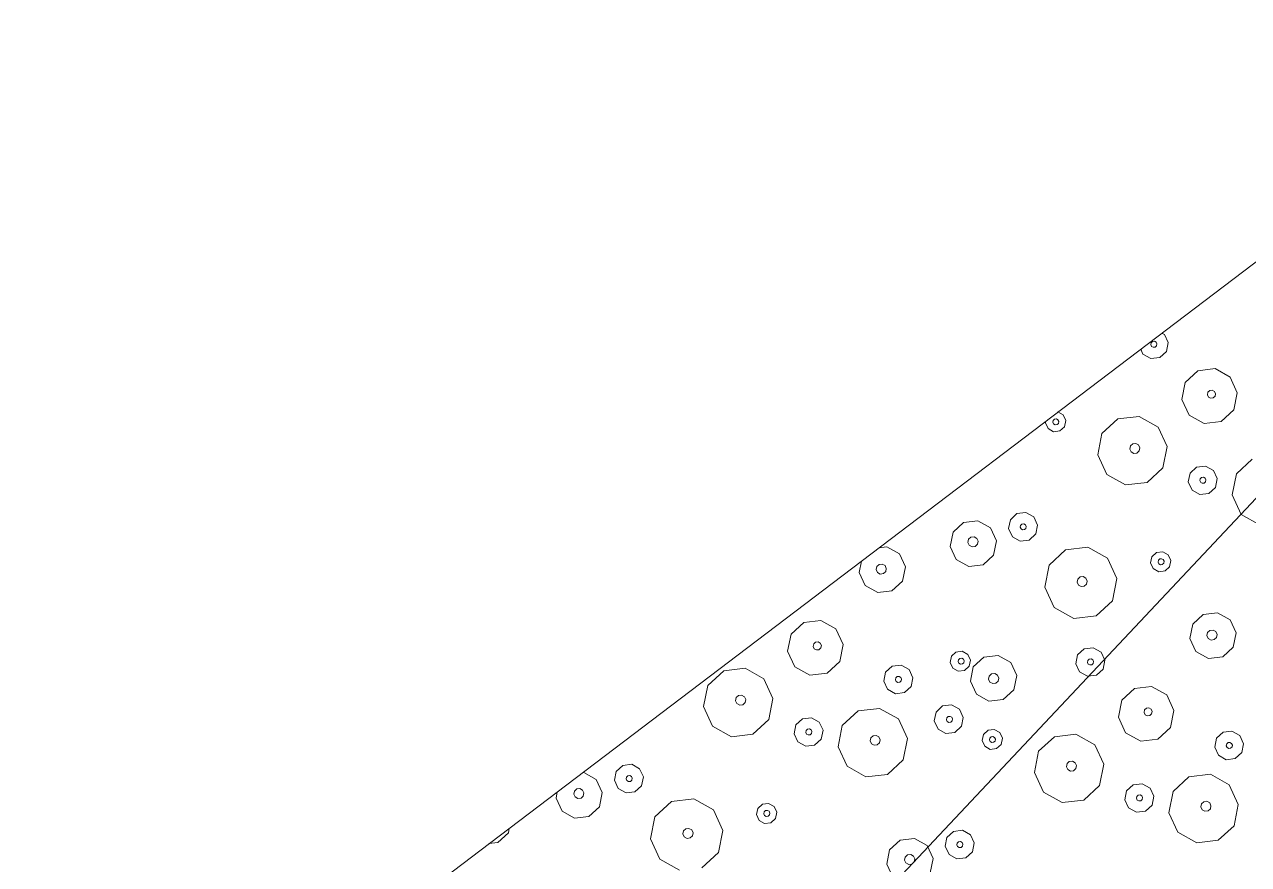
# Model space of a CAD drawing. Header units: metres. Extents: x -2858 to 512, y -1995 to 1252.
# Drawn here: x -460.38 to -453.65, y -177.7 to -173.08 of the extents above; entities that cross this region are included whole.
import ezdxf

# ---------------------------------------------------------------- set-up
doc = ezdxf.new("R2010")
doc.units = ezdxf.units.M
doc.layers.add('Calque commun', color=7, linetype='Continuous')

# ---------------------------------------------------------------- blocks, each defined once
blk = doc.blocks.new('pattern')
at = {"layer": 'Calque commun', "color": 54, "linetype": 'Continuous', "lineweight": 9}
for p, q in [((82.3195, 107.0739), (82.4217, 107.1342)), ((82.4217, 107.1342), (82.5398, 107.123)), ((82.5398, 107.123), (82.6288, 107.0444)), ((82.2723, 106.965), (82.3195, 107.0739)), ((82.6288, 107.0444), (82.6546, 106.9286)), ((82.2981, 106.8492), (82.2723, 106.965)), ((82.4176, 106.9508), (82.4245, 106.9667)), ((82.4245, 106.9667), (82.4394, 106.9755)), ((82.4394, 106.9755), (82.4566, 106.9738)), ((82.4566, 106.9738), (82.4696, 106.9624)), ((82.051, 106.8728), (82.0936, 106.898)), ((82.0936, 106.898), (82.1428, 106.8933)), ((82.4213, 106.9339), (82.4176, 106.9508)), ((82.4343, 106.9225), (82.4213, 106.9339)), ((82.4515, 106.9208), (82.4343, 106.9225)), ((82.4665, 106.9296), (82.4515, 106.9208)), ((82.4733, 106.9455), (82.4665, 106.9296)), ((82.4696, 106.9624), (82.4733, 106.9455)), ((82.6546, 106.9286), (82.6074, 106.8197)), ((82.0314, 106.8275), (82.051, 106.8728)), ((82.0936, 106.8223), (82.0977, 106.8319)), ((82.0977, 106.8319), (82.1067, 106.8372)), ((82.1067, 106.8372), (82.117, 106.8362)), ((82.117, 106.8362), (82.1248, 106.8293)), ((82.1428, 106.8933), (82.1799, 106.8606)), ((82.1799, 106.8606), (82.1907, 106.8123)), ((82.3871, 106.7707), (82.2981, 106.8492)), ((82.0421, 106.7792), (82.0314, 106.8275)), ((82.0792, 106.7465), (82.0421, 106.7792)), ((82.0958, 106.8122), (82.0936, 106.8223)), ((82.1036, 106.8053), (82.0958, 106.8122)), ((82.114, 106.8044), (82.1036, 106.8053)), ((82.1229, 106.8096), (82.114, 106.8044)), ((82.127, 106.8192), (82.1229, 106.8096)), ((82.1248, 106.8293), (82.127, 106.8192)), ((82.171, 106.7669), (82.1284, 106.7418)), ((82.1907, 106.8123), (82.171, 106.7669)), ((82.5052, 106.7594), (82.3871, 106.7707)), ((82.6074, 106.8197), (82.5052, 106.7594)), ((82.1284, 106.7418), (82.0792, 106.7465)), ((82.5757, 106.6525), (82.5954, 106.6979)), ((82.5954, 106.6979), (82.6379, 106.723)), ((82.6379, 106.723), (82.6872, 106.7183)), ((82.6872, 106.7183), (82.7242, 106.6856)), ((82.5864, 106.6042), (82.5757, 106.6525)), ((82.6379, 106.6474), (82.642, 106.6569)), ((82.6402, 106.6372), (82.6379, 106.6474)), ((82.6479, 106.6304), (82.6402, 106.6372)), ((82.642, 106.6569), (82.651, 106.6622)), ((82.6583, 106.6294), (82.6479, 106.6304)), ((82.651, 106.6622), (82.6613, 106.6612)), ((82.6672, 106.6347), (82.6583, 106.6294)), ((82.6613, 106.6612), (82.6691, 106.6543)), ((82.6713, 106.6442), (82.6672, 106.6347)), ((82.6691, 106.6543), (82.6713, 106.6442)), ((82.735, 106.6373), (82.7153, 106.592)), ((82.7242, 106.6856), (82.735, 106.6373)), ((82.6235, 106.5715), (82.5864, 106.6042)), ((82.6727, 106.5668), (82.6235, 106.5715)), ((82.7153, 106.592), (82.6727, 106.5668)), ((82.1704, 106.4659), (82.2522, 106.5141)), ((82.2522, 106.5141), (82.3467, 106.5051)), ((82.3467, 106.5051), (82.4178, 106.4423)), ((81.5933, 106.3637), (81.6248, 106.4363)), ((81.6248, 106.4363), (81.6929, 106.4765)), ((81.6929, 106.4765), (81.7717, 106.469)), ((81.7717, 106.469), (81.831, 106.4166)), ((82.1327, 106.3788), (82.1704, 106.4659)), ((82.4178, 106.4423), (82.4385, 106.3497)), ((82.648, 106.3759), (82.7501, 106.4363)), ((82.7501, 106.4363), (82.8683, 106.425)), ((81.6105, 106.2865), (81.5933, 106.3637)), ((81.6937, 106.3478), (81.7006, 106.3637)), ((81.7006, 106.3637), (81.7155, 106.3725)), ((81.7155, 106.3725), (81.7328, 106.3709)), ((81.7328, 106.3709), (81.7457, 106.3594)), ((81.7457, 106.3594), (81.7495, 106.3425)), ((81.831, 106.4166), (81.8482, 106.3394)), ((82.1533, 106.2861), (82.1327, 106.3788)), ((82.2489, 106.3674), (82.2544, 106.3801)), ((82.2519, 106.3539), (82.2489, 106.3674)), ((82.2544, 106.3801), (82.2663, 106.3872)), ((82.2663, 106.3872), (82.2801, 106.3858)), ((82.2801, 106.3858), (82.2905, 106.3767)), ((82.2935, 106.3632), (82.288, 106.3505)), ((82.2905, 106.3767), (82.2935, 106.3632)), ((82.6008, 106.2671), (82.648, 106.3759)), ((82.8683, 106.425), (82.9572, 106.3465)), ((81.6975, 106.3309), (81.6937, 106.3478)), ((81.7105, 106.3195), (81.6975, 106.3309)), ((81.7277, 106.3178), (81.7105, 106.3195)), ((81.7426, 106.3266), (81.7277, 106.3178)), ((81.7495, 106.3425), (81.7426, 106.3266)), ((81.8482, 106.3394), (81.8167, 106.2668)), ((82.2623, 106.3447), (82.2519, 106.3539)), ((82.2761, 106.3434), (82.2623, 106.3447)), ((82.288, 106.3505), (82.2761, 106.3434)), ((82.4385, 106.3497), (82.4007, 106.2626)), ((82.9572, 106.3465), (82.983, 106.2307)), ((81.6698, 106.2341), (81.6105, 106.2865)), ((81.7486, 106.2266), (81.6698, 106.2341)), ((81.8167, 106.2668), (81.7486, 106.2266)), ((82.2245, 106.2233), (82.1533, 106.2861)), ((82.4007, 106.2626), (82.319, 106.2143)), ((82.6266, 106.1513), (82.6008, 106.2671)), ((82.746, 106.2529), (82.7529, 106.2687)), ((82.7498, 106.236), (82.746, 106.2529)), ((82.7628, 106.2245), (82.7498, 106.236)), ((82.7529, 106.2687), (82.7678, 106.2775)), ((82.78, 106.2229), (82.7628, 106.2245)), ((82.7678, 106.2775), (82.7851, 106.2759)), ((82.7949, 106.2317), (82.78, 106.2229)), ((82.7851, 106.2759), (82.798, 106.2644)), ((82.8018, 106.2476), (82.7949, 106.2317)), ((82.798, 106.2644), (82.8018, 106.2476)), ((82.983, 106.2307), (82.9358, 106.1218)), ((82.319, 106.2143), (82.2245, 106.2233)), ((83.4448, 106.133), (83.4874, 106.1582)), ((83.4874, 106.1582), (83.5366, 106.1535)), ((81.0956, 106.1392), (81.1214, 106.0234)), ((82.7155, 106.0727), (82.6266, 106.1513)), ((82.9358, 106.1218), (82.8336, 106.0615)), ((83.4252, 106.0877), (83.4448, 106.133)), ((83.4874, 106.0825), (83.4915, 106.0921)), ((83.4915, 106.0921), (83.5004, 106.0973)), ((83.5004, 106.0973), (83.5108, 106.0964)), ((83.5108, 106.0964), (83.5186, 106.0895)), ((83.5366, 106.1535), (83.5737, 106.1208)), ((83.5737, 106.1208), (83.5844, 106.0725)), ((81.1214, 106.0234), (81.0742, 105.9145)), ((82.2183, 105.9986), (82.2609, 106.0237)), ((82.2609, 106.0237), (82.3101, 106.019)), ((82.8336, 106.0615), (82.7155, 106.0727)), ((83.4359, 106.0394), (83.4252, 106.0877)), ((83.473, 106.0067), (83.4359, 106.0394)), ((83.4896, 106.0724), (83.4874, 106.0825)), ((83.4974, 106.0655), (83.4896, 106.0724)), ((83.5077, 106.0646), (83.4974, 106.0655)), ((83.5167, 106.0698), (83.5077, 106.0646)), ((83.5208, 106.0794), (83.5167, 106.0698)), ((83.5186, 106.0895), (83.5208, 106.0794)), ((83.5648, 106.0271), (83.5222, 106.002)), ((83.5844, 106.0725), (83.5648, 106.0271)), ((83.6284, 105.9501), (83.6599, 106.0227)), ((83.6599, 106.0227), (83.728, 106.0629)), ((82.1986, 105.9532), (82.2183, 105.9986)), ((82.2608, 105.9481), (82.265, 105.9576)), ((82.265, 105.9576), (82.2739, 105.9629)), ((82.2739, 105.9629), (82.2842, 105.9619)), ((82.2842, 105.9619), (82.292, 105.955)), ((82.3101, 106.019), (82.3472, 105.9863)), ((82.3472, 105.9863), (82.3579, 105.938)), ((83.5222, 106.002), (83.473, 106.0067)), ((83.7283, 105.9486), (83.7432, 105.9574)), ((83.7432, 105.9574), (83.7604, 105.9557)), ((83.7604, 105.9557), (83.7734, 105.9443)), ((81.0742, 105.9145), (80.972, 105.8542)), ((81.5538, 105.872), (81.5676, 105.9037)), ((81.5676, 105.9037), (81.5974, 105.9213)), ((81.5974, 105.9213), (81.6318, 105.918)), ((81.6318, 105.918), (81.6578, 105.8951)), ((81.6578, 105.8951), (81.6653, 105.8614)), ((82.2094, 105.905), (82.1986, 105.9532)), ((82.2465, 105.8722), (82.2094, 105.905)), ((82.2631, 105.938), (82.2608, 105.9481)), ((82.2709, 105.9311), (82.2631, 105.938)), ((82.2812, 105.9301), (82.2709, 105.9311)), ((82.2902, 105.9354), (82.2812, 105.9301)), ((82.2943, 105.9449), (82.2902, 105.9354)), ((82.292, 105.955), (82.2943, 105.9449)), ((82.3383, 105.8927), (82.2957, 105.8675)), ((82.3579, 105.938), (82.3383, 105.8927)), ((83.6456, 105.8729), (83.6284, 105.9501)), ((83.7214, 105.9327), (83.7283, 105.9486)), ((83.7252, 105.9158), (83.7214, 105.9327)), ((83.7382, 105.9044), (83.7252, 105.9158)), ((83.7554, 105.9027), (83.7382, 105.9044)), ((83.7703, 105.9115), (83.7554, 105.9027)), ((83.7772, 105.9274), (83.7703, 105.9115)), ((83.7734, 105.9443), (83.7772, 105.9274)), ((83.8833, 105.9258), (83.8518, 105.8532)), ((80.972, 105.8542), (80.8539, 105.8655)), ((81.5613, 105.8382), (81.5538, 105.872)), ((81.5873, 105.8153), (81.5613, 105.8382)), ((81.5916, 105.8691), (81.5957, 105.8787)), ((81.5938, 105.859), (81.5916, 105.8691)), ((81.6016, 105.8521), (81.5938, 105.859)), ((81.5957, 105.8787), (81.6046, 105.8839)), ((81.612, 105.8511), (81.6016, 105.8521)), ((81.6046, 105.8839), (81.615, 105.8829)), ((81.6209, 105.8564), (81.612, 105.8511)), ((81.615, 105.8829), (81.6228, 105.8761)), ((81.625, 105.8659), (81.6209, 105.8564)), ((81.6515, 105.8296), (81.6217, 105.812)), ((81.6228, 105.8761), (81.625, 105.8659)), ((81.6653, 105.8614), (81.6515, 105.8296)), ((82.2957, 105.8675), (82.2465, 105.8722)), ((82.8989, 105.8333), (82.9126, 105.865)), ((82.9064, 105.7995), (82.8989, 105.8333)), ((82.9126, 105.865), (82.9424, 105.8826)), ((82.9383, 105.8305), (82.9424, 105.84)), ((82.9406, 105.8204), (82.9383, 105.8305)), ((82.9424, 105.8826), (82.9769, 105.8793)), ((82.9424, 105.84), (82.9514, 105.8453)), ((82.9514, 105.8453), (82.9617, 105.8443)), ((82.9617, 105.8443), (82.9695, 105.8374)), ((82.9717, 105.8273), (82.9676, 105.8178)), ((82.9695, 105.8374), (82.9717, 105.8273)), ((82.9769, 105.8793), (83.0028, 105.8564)), ((83.0104, 105.8226), (82.9966, 105.7909)), ((83.0028, 105.8564), (83.0104, 105.8226)), ((83.7049, 105.8205), (83.6456, 105.8729)), ((83.8518, 105.8532), (83.7837, 105.813)), ((81.0425, 105.7473), (81.0622, 105.7927)), ((81.0622, 105.7927), (81.1048, 105.8178)), ((81.1048, 105.8178), (81.154, 105.8131)), ((81.1088, 105.7517), (81.1178, 105.757)), ((81.1178, 105.757), (81.1281, 105.756)), ((81.1281, 105.756), (81.1359, 105.7491)), ((81.154, 105.8131), (81.191, 105.7804)), ((81.191, 105.7804), (81.2018, 105.7321)), ((81.6217, 105.812), (81.5873, 105.8153)), ((81.8393, 105.7494), (81.9457, 105.8122)), ((81.9457, 105.8122), (82.0688, 105.8005)), ((82.0688, 105.8005), (82.1614, 105.7187)), ((82.9323, 105.7766), (82.9064, 105.7995)), ((82.9668, 105.7733), (82.9323, 105.7766)), ((82.9483, 105.8135), (82.9406, 105.8204)), ((82.9587, 105.8125), (82.9483, 105.8135)), ((82.9676, 105.8178), (82.9587, 105.8125)), ((82.9966, 105.7909), (82.9668, 105.7733)), ((83.7837, 105.813), (83.7049, 105.8205)), ((81.0533, 105.6991), (81.0425, 105.7473)), ((81.0903, 105.6663), (81.0533, 105.6991)), ((81.1047, 105.7422), (81.1088, 105.7517)), ((81.107, 105.7321), (81.1047, 105.7422)), ((81.1148, 105.7252), (81.107, 105.7321)), ((81.1251, 105.7242), (81.1148, 105.7252)), ((81.134, 105.7295), (81.1251, 105.7242)), ((81.1382, 105.739), (81.134, 105.7295)), ((81.1359, 105.7491), (81.1382, 105.739)), ((81.1821, 105.6868), (81.1396, 105.6616)), ((81.2018, 105.7321), (81.1821, 105.6868)), ((81.7901, 105.636), (81.8393, 105.7494)), ((82.1614, 105.7187), (82.1883, 105.5981)), ((82.5724, 105.6214), (82.6039, 105.694)), ((82.6039, 105.694), (82.672, 105.7342)), ((82.672, 105.7342), (82.7508, 105.7267)), ((82.7508, 105.7267), (82.8101, 105.6743)), ((81.1396, 105.6616), (81.0903, 105.6663)), ((81.817, 105.5153), (81.7901, 105.636)), ((81.9513, 105.6203), (81.9582, 105.6361)), ((81.9551, 105.6034), (81.9513, 105.6203)), ((81.9582, 105.6361), (81.9731, 105.6449)), ((81.9731, 105.6449), (81.9903, 105.6433)), ((81.9903, 105.6433), (82.0033, 105.6318)), ((82.0033, 105.6318), (82.0071, 105.6149)), ((82.5896, 105.5442), (82.5724, 105.6214)), ((82.6727, 105.6137), (82.6796, 105.6296)), ((82.6796, 105.6296), (82.6945, 105.6384)), ((82.6945, 105.6384), (82.7117, 105.6367)), ((82.7117, 105.6367), (82.7246, 105.6253)), ((82.7246, 105.6253), (82.7284, 105.6084)), ((82.8101, 105.6743), (82.8273, 105.5971)), ((82.952, 105.583), (82.9716, 105.6283)), ((82.9716, 105.6283), (83.0142, 105.6535)), ((83.0142, 105.6535), (83.0634, 105.6488)), ((83.0634, 105.6488), (83.1005, 105.616)), ((80.5995, 105.4736), (80.6373, 105.5607)), ((80.6373, 105.5607), (80.719, 105.6089)), ((80.719, 105.6089), (80.8135, 105.5999)), ((80.8135, 105.5999), (80.8847, 105.5371)), ((81.968, 105.5919), (81.9551, 105.6034)), ((81.9853, 105.5903), (81.968, 105.5919)), ((82.0002, 105.5991), (81.9853, 105.5903)), ((82.0071, 105.6149), (82.0002, 105.5991)), ((82.1883, 105.5981), (82.1391, 105.4846)), ((82.6764, 105.5968), (82.6727, 105.6137)), ((82.6894, 105.5854), (82.6764, 105.5968)), ((82.7066, 105.5837), (82.6894, 105.5854)), ((82.7215, 105.5925), (82.7066, 105.5837)), ((82.7284, 105.6084), (82.7215, 105.5925)), ((82.8273, 105.5971), (82.7958, 105.5245)), ((82.9627, 105.5347), (82.952, 105.583)), ((83.0129, 105.5808), (83.017, 105.5903)), ((83.0151, 105.5706), (83.0129, 105.5808)), ((83.0229, 105.5638), (83.0151, 105.5706)), ((83.017, 105.5903), (83.0259, 105.5956)), ((83.0332, 105.5628), (83.0229, 105.5638)), ((83.0259, 105.5956), (83.0363, 105.5946)), ((83.0422, 105.568), (83.0332, 105.5628)), ((83.0363, 105.5946), (83.0441, 105.5877)), ((83.0463, 105.5776), (83.0422, 105.568)), ((83.0441, 105.5877), (83.0463, 105.5776)), ((83.1112, 105.5678), (83.0916, 105.5224)), ((83.1005, 105.616), (83.1112, 105.5678)), ((80.8847, 105.5371), (80.9053, 105.4445)), ((81.1148, 105.4707), (81.217, 105.5311)), ((81.217, 105.5311), (81.3351, 105.5198)), ((81.3351, 105.5198), (81.424, 105.4413)), ((81.9096, 105.4335), (81.817, 105.5153)), ((82.1391, 105.4846), (82.0327, 105.4218)), ((82.6489, 105.4918), (82.5896, 105.5442)), ((82.7277, 105.4843), (82.6489, 105.4918)), ((82.7958, 105.5245), (82.7277, 105.4843)), ((82.9998, 105.502), (82.9627, 105.5347)), ((83.049, 105.4973), (82.9998, 105.502)), ((83.0916, 105.5224), (83.049, 105.4973)), ((83.262, 105.4775), (83.3642, 105.5379)), ((83.3642, 105.5379), (83.4823, 105.5266)), ((83.4823, 105.5266), (83.5713, 105.4481)), ((80.6201, 105.3809), (80.5995, 105.4736)), ((80.7157, 105.4622), (80.7212, 105.4749)), ((80.7187, 105.4487), (80.7157, 105.4622)), ((80.7291, 105.4395), (80.7187, 105.4487)), ((80.7212, 105.4749), (80.7331, 105.482)), ((80.7429, 105.4382), (80.7291, 105.4395)), ((80.7331, 105.482), (80.7469, 105.4806)), ((80.7548, 105.4453), (80.7429, 105.4382)), ((80.7469, 105.4806), (80.7573, 105.4715)), ((80.7603, 105.458), (80.7548, 105.4453)), ((80.7573, 105.4715), (80.7603, 105.458)), ((80.9053, 105.4445), (80.8675, 105.3574)), ((81.0676, 105.3619), (81.1148, 105.4707)), ((81.424, 105.4413), (81.4499, 105.3255)), ((82.0327, 105.4218), (81.9096, 105.4335)), ((82.6965, 105.4157), (82.7102, 105.4475)), ((82.7102, 105.4475), (82.74, 105.4651)), ((82.7321, 105.4154), (82.7362, 105.4249)), ((82.7362, 105.4249), (82.7452, 105.4302)), ((82.74, 105.4651), (82.7745, 105.4618)), ((82.7452, 105.4302), (82.7555, 105.4292)), ((82.7555, 105.4292), (82.7633, 105.4223)), ((82.7633, 105.4223), (82.7656, 105.4122)), ((82.7745, 105.4618), (82.8004, 105.4389)), ((82.8004, 105.4389), (82.808, 105.4051)), ((83.2148, 105.3687), (83.262, 105.4775)), ((83.5713, 105.4481), (83.5971, 105.3322)), ((80.6913, 105.3181), (80.6201, 105.3809)), ((80.8675, 105.3574), (80.7858, 105.3091)), ((81.0934, 105.2461), (81.0676, 105.3619)), ((81.2129, 105.3477), (81.2198, 105.3635)), ((81.2198, 105.3635), (81.2347, 105.3723)), ((81.2347, 105.3723), (81.2519, 105.3707)), ((81.2519, 105.3707), (81.2649, 105.3593)), ((81.2649, 105.3593), (81.2686, 105.3424)), ((82.704, 105.382), (82.6965, 105.4157)), ((82.7299, 105.359), (82.704, 105.382)), ((82.7644, 105.3558), (82.7299, 105.359)), ((82.7344, 105.4052), (82.7321, 105.4154)), ((82.7421, 105.3984), (82.7344, 105.4052)), ((82.7525, 105.3974), (82.7421, 105.3984)), ((82.7614, 105.4026), (82.7525, 105.3974)), ((82.7656, 105.4122), (82.7614, 105.4026)), ((82.7942, 105.3734), (82.7644, 105.3558)), ((82.808, 105.4051), (82.7942, 105.3734)), ((83.2406, 105.2528), (83.2148, 105.3687)), ((83.3601, 105.3545), (83.367, 105.3703)), ((83.3638, 105.3376), (83.3601, 105.3545)), ((83.367, 105.3703), (83.3819, 105.3791)), ((83.3819, 105.3791), (83.3991, 105.3775)), ((83.3991, 105.3775), (83.4121, 105.366)), ((83.4121, 105.366), (83.4158, 105.3491)), ((80.7858, 105.3091), (80.6913, 105.3181)), ((81.2166, 105.3308), (81.2129, 105.3477)), ((81.2296, 105.3193), (81.2166, 105.3308)), ((81.2468, 105.3177), (81.2296, 105.3193)), ((81.2617, 105.3265), (81.2468, 105.3177)), ((81.2686, 105.3424), (81.2617, 105.3265)), ((81.4499, 105.3255), (81.4026, 105.2166)), ((82.9935, 105.2765), (83.0361, 105.3016)), ((83.0361, 105.3016), (83.0853, 105.2969)), ((83.0853, 105.2969), (83.1224, 105.2642)), ((83.3768, 105.3261), (83.3638, 105.3376)), ((83.3941, 105.3245), (83.3768, 105.3261)), ((83.409, 105.3333), (83.3941, 105.3245)), ((83.4158, 105.3491), (83.409, 105.3333)), ((83.5971, 105.3322), (83.5499, 105.2234)), ((81.1823, 105.1675), (81.0934, 105.2461)), ((81.4026, 105.2166), (81.3005, 105.1563)), ((81.892, 105.1825), (81.9117, 105.2278)), ((81.9117, 105.2278), (81.9542, 105.253)), ((81.9542, 105.253), (82.0035, 105.2483)), ((82.0035, 105.2483), (82.0405, 105.2156)), ((82.0405, 105.2156), (82.0513, 105.1673)), ((82.9739, 105.2311), (82.9935, 105.2765)), ((82.9846, 105.1829), (82.9739, 105.2311)), ((83.0361, 105.226), (83.0402, 105.2355)), ((83.0383, 105.2159), (83.0361, 105.226)), ((83.0461, 105.209), (83.0383, 105.2159)), ((83.0402, 105.2355), (83.0491, 105.2408)), ((83.0491, 105.2408), (83.0595, 105.2398)), ((83.0595, 105.2398), (83.0673, 105.2329)), ((83.0695, 105.2228), (83.0654, 105.2133)), ((83.0673, 105.2329), (83.0695, 105.2228)), ((83.1332, 105.2159), (83.1135, 105.1706)), ((83.1224, 105.2642), (83.1332, 105.2159)), ((83.3296, 105.1743), (83.2406, 105.2528)), ((83.5499, 105.2234), (83.4477, 105.163)), ((84.0432, 105.2126), (84.073, 105.2302)), ((84.073, 105.2302), (84.1075, 105.2269)), ((84.1075, 105.2269), (84.1334, 105.204)), ((81.3005, 105.1563), (81.1823, 105.1675)), ((81.9027, 105.1342), (81.892, 105.1825)), ((81.9542, 105.1773), (81.9583, 105.1869)), ((81.9565, 105.1672), (81.9542, 105.1773)), ((81.9642, 105.1603), (81.9565, 105.1672)), ((81.9583, 105.1869), (81.9673, 105.1921)), ((81.9746, 105.1594), (81.9642, 105.1603)), ((81.9673, 105.1921), (81.9776, 105.1912)), ((81.9835, 105.1646), (81.9746, 105.1594)), ((81.9776, 105.1912), (81.9854, 105.1843)), ((81.9876, 105.1742), (81.9835, 105.1646)), ((81.9854, 105.1843), (81.9876, 105.1742)), ((82.0513, 105.1673), (82.0316, 105.1219)), ((82.1267, 105.1175), (82.1948, 105.1577)), ((82.1948, 105.1577), (82.2736, 105.1502)), ((82.2736, 105.1502), (82.3329, 105.0978)), ((83.0217, 105.1501), (82.9846, 105.1829)), ((83.0709, 105.1454), (83.0217, 105.1501)), ((83.0564, 105.208), (83.0461, 105.209)), ((83.0654, 105.2133), (83.0564, 105.208)), ((83.1135, 105.1706), (83.0709, 105.1454)), ((83.4477, 105.163), (83.3296, 105.1743)), ((84.0295, 105.1808), (84.0432, 105.2126)), ((84.037, 105.147), (84.0295, 105.1808)), ((84.0672, 105.178), (84.0714, 105.1875)), ((84.0695, 105.1678), (84.0672, 105.178)), ((84.0773, 105.161), (84.0695, 105.1678)), ((84.0714, 105.1875), (84.0803, 105.1928)), ((84.0876, 105.16), (84.0773, 105.161)), ((84.0803, 105.1928), (84.0907, 105.1918)), ((84.0966, 105.1653), (84.0876, 105.16)), ((84.0907, 105.1918), (84.0984, 105.1849)), ((84.1007, 105.1748), (84.0966, 105.1653)), ((84.0984, 105.1849), (84.1007, 105.1748)), ((84.141, 105.1702), (84.1272, 105.1384)), ((84.1334, 105.204), (84.141, 105.1702)), ((80.6655, 105.048), (80.6851, 105.0934)), ((80.6851, 105.0934), (80.7277, 105.1185)), ((80.7277, 105.1185), (80.7769, 105.1138)), ((80.7769, 105.1138), (80.814, 105.0811)), ((80.814, 105.0811), (80.8247, 105.0328)), ((81.9398, 105.1015), (81.9027, 105.1342)), ((81.989, 105.0968), (81.9398, 105.1015)), ((82.0316, 105.1219), (81.989, 105.0968)), ((82.0953, 105.0449), (82.1267, 105.1175)), ((82.3329, 105.0978), (82.3501, 105.0206)), ((83.5182, 105.0562), (83.5379, 105.1015)), ((83.5379, 105.1015), (83.5804, 105.1266)), ((83.5804, 105.1266), (83.6297, 105.122)), ((83.6297, 105.122), (83.6667, 105.0892)), ((83.6667, 105.0892), (83.6775, 105.041)), ((84.0629, 105.1241), (84.037, 105.147)), ((84.0974, 105.1208), (84.0629, 105.1241)), ((84.1272, 105.1384), (84.0974, 105.1208)), ((84.3149, 105.0582), (84.4214, 105.1211)), ((84.4214, 105.1211), (84.5444, 105.1094)), ((80.6689, 105.0326), (80.6655, 105.048)), ((80.7277, 105.0429), (80.7318, 105.0524)), ((80.7299, 105.0328), (80.7277, 105.0429)), ((80.7377, 105.0259), (80.7299, 105.0328)), ((80.7318, 105.0524), (80.7407, 105.0577)), ((80.748, 105.0249), (80.7377, 105.0259)), ((80.7407, 105.0577), (80.7511, 105.0567)), ((80.757, 105.0302), (80.748, 105.0249)), ((80.7511, 105.0567), (80.7589, 105.0498)), ((80.7611, 105.0397), (80.757, 105.0302)), ((80.7589, 105.0498), (80.7611, 105.0397)), ((80.8247, 105.0328), (80.8126, 105.0048)), ((82.1124, 104.9677), (82.0953, 105.0449)), ((82.1882, 105.0275), (82.1951, 105.0434)), ((82.192, 105.0106), (82.1882, 105.0275)), ((82.1951, 105.0434), (82.21, 105.0522)), ((82.21, 105.0522), (82.2273, 105.0506)), ((82.2273, 105.0506), (82.2402, 105.0391)), ((82.244, 105.0222), (82.2371, 105.0063)), ((82.2402, 105.0391), (82.244, 105.0222)), ((82.3501, 105.0206), (82.3186, 104.948)), ((83.5289, 105.0079), (83.5182, 105.0562)), ((83.5804, 105.051), (83.5845, 105.0605)), ((83.5826, 105.0409), (83.5804, 105.051)), ((83.5904, 105.034), (83.5826, 105.0409)), ((83.5845, 105.0605), (83.5935, 105.0658)), ((83.6008, 105.033), (83.5904, 105.034)), ((83.5935, 105.0658), (83.6038, 105.0648)), ((83.6097, 105.0383), (83.6008, 105.033)), ((83.6038, 105.0648), (83.6116, 105.058)), ((83.6138, 105.0478), (83.6097, 105.0383)), ((83.6116, 105.058), (83.6138, 105.0478)), ((83.6775, 105.041), (83.6578, 104.9956)), ((84.2658, 104.9448), (84.3149, 105.0582)), ((84.6371, 105.0275), (84.664, 104.9069)), ((81.3657, 104.9281), (81.3794, 104.9598)), ((81.3794, 104.9598), (81.4093, 104.9774)), ((81.4093, 104.9774), (81.4437, 104.9741)), ((81.4437, 104.9741), (81.4697, 104.9512)), ((81.4697, 104.9512), (81.4772, 104.9174)), ((82.1718, 104.9153), (82.1124, 104.9677)), ((82.205, 104.9992), (82.192, 105.0106)), ((82.2222, 104.9975), (82.205, 104.9992)), ((82.2371, 105.0063), (82.2222, 104.9975)), ((82.3186, 104.948), (82.2505, 104.9078)), ((83.566, 104.9752), (83.5289, 105.0079)), ((83.6152, 104.9705), (83.566, 104.9752)), ((83.6578, 104.9956), (83.6152, 104.9705)), ((84.4339, 104.945), (84.4488, 104.9538)), ((84.4488, 104.9538), (84.466, 104.9521)), ((84.466, 104.9521), (84.479, 104.9407)), ((81.3728, 104.8962), (81.3657, 104.9281)), ((81.4051, 104.9253), (81.4093, 104.9348)), ((81.4074, 104.9152), (81.4051, 104.9253)), ((81.4152, 104.9083), (81.4074, 104.9152)), ((81.4093, 104.9348), (81.4182, 104.9401)), ((81.4255, 104.9073), (81.4152, 104.9083)), ((81.4182, 104.9401), (81.4285, 104.9391)), ((81.4344, 104.9126), (81.4255, 104.9073)), ((81.4285, 104.9391), (81.4363, 104.9323)), ((81.4386, 104.9221), (81.4344, 104.9126)), ((81.4363, 104.9323), (81.4386, 104.9221)), ((81.4634, 104.8857), (81.4544, 104.8803)), ((81.4772, 104.9174), (81.4634, 104.8857)), ((82.2505, 104.9078), (82.1718, 104.9153)), ((82.5673, 104.8399), (82.6354, 104.8801)), ((82.6354, 104.8801), (82.7142, 104.8726)), ((83.1129, 104.8695), (83.1947, 104.9178)), ((83.1947, 104.9178), (83.2892, 104.9088)), ((83.2892, 104.9088), (83.3603, 104.846)), ((84.2926, 104.8242), (84.2658, 104.9448)), ((84.427, 104.9291), (84.4339, 104.945)), ((84.4308, 104.9122), (84.427, 104.9291)), ((84.4437, 104.9007), (84.4308, 104.9122)), ((84.461, 104.8991), (84.4437, 104.9007)), ((84.4759, 104.9079), (84.461, 104.8991)), ((84.4827, 104.9238), (84.4759, 104.9079)), ((84.479, 104.9407), (84.4827, 104.9238)), ((84.664, 104.9069), (84.6148, 104.7935)), ((82.5358, 104.7673), (82.5673, 104.8399)), ((82.7142, 104.8726), (82.7735, 104.8203)), ((82.7735, 104.8203), (82.7907, 104.743)), ((83.0752, 104.7824), (83.1129, 104.8695)), ((83.3603, 104.846), (83.381, 104.7533)), ((83.5905, 104.7796), (83.6926, 104.8399)), ((83.6926, 104.8399), (83.8108, 104.8287)), ((83.8108, 104.8287), (83.8997, 104.7501)), ((84.3853, 104.7424), (84.2926, 104.8242)), ((82.553, 104.6901), (82.5358, 104.7673)), ((82.6362, 104.7515), (82.6431, 104.7673)), ((82.64, 104.7346), (82.6362, 104.7515)), ((82.6431, 104.7673), (82.658, 104.7761)), ((82.658, 104.7761), (82.6753, 104.7745)), ((82.6753, 104.7745), (82.6882, 104.763)), ((82.692, 104.7462), (82.6851, 104.7303)), ((82.6882, 104.763), (82.692, 104.7462)), ((83.0958, 104.6898), (83.0752, 104.7824)), ((83.1914, 104.7711), (83.1969, 104.7838)), ((83.1944, 104.7575), (83.1914, 104.7711)), ((83.2048, 104.7484), (83.1944, 104.7575)), ((83.1969, 104.7838), (83.2088, 104.7908)), ((83.2186, 104.7471), (83.2048, 104.7484)), ((83.2088, 104.7908), (83.2226, 104.7895)), ((83.2305, 104.7541), (83.2186, 104.7471)), ((83.2226, 104.7895), (83.233, 104.7803)), ((83.236, 104.7668), (83.2305, 104.7541)), ((83.233, 104.7803), (83.236, 104.7668)), ((83.381, 104.7533), (83.3432, 104.6662)), ((83.5433, 104.6707), (83.5905, 104.7796)), ((83.8997, 104.7501), (83.9255, 104.6343)), ((84.6148, 104.7935), (84.5084, 104.7306)), ((82.586, 104.661), (82.553, 104.6901)), ((82.653, 104.7231), (82.64, 104.7346)), ((82.6702, 104.7215), (82.653, 104.7231)), ((82.6851, 104.7303), (82.6702, 104.7215)), ((82.7907, 104.743), (82.7592, 104.6705)), ((83.167, 104.6269), (83.0958, 104.6898)), ((83.6954, 104.6724), (83.7103, 104.6812)), ((83.7103, 104.6812), (83.7276, 104.6795)), ((83.7276, 104.6795), (83.7405, 104.6681)), ((84.5084, 104.7306), (84.3853, 104.7424)), ((82.7592, 104.6705), (82.7043, 104.6381)), ((83.2615, 104.6179), (83.167, 104.6269)), ((83.3432, 104.6662), (83.2615, 104.6179)), ((83.5691, 104.5549), (83.5433, 104.6707)), ((83.6885, 104.6565), (83.6954, 104.6724)), ((83.6923, 104.6396), (83.6885, 104.6565)), ((83.7053, 104.6282), (83.6923, 104.6396)), ((83.7225, 104.6265), (83.7053, 104.6282)), ((83.7374, 104.6353), (83.7225, 104.6265)), ((83.7443, 104.6512), (83.7374, 104.6353)), ((83.7405, 104.6681), (83.7443, 104.6512)), ((83.9255, 104.6343), (83.8783, 104.5254)), ((83.658, 104.4764), (83.5691, 104.5549)), ((84.3873, 104.5367), (84.4299, 104.5618)), ((84.4299, 104.5618), (84.4791, 104.5571)), ((84.4791, 104.5571), (84.5162, 104.5244)), ((83.7761, 104.4651), (83.658, 104.4764)), ((83.8783, 104.5254), (83.7761, 104.4651)), ((84.3677, 104.4913), (84.3873, 104.5367)), ((84.3784, 104.443), (84.3677, 104.4913)), ((84.4299, 104.4862), (84.434, 104.4957)), ((84.4321, 104.4761), (84.4299, 104.4862)), ((84.4399, 104.4692), (84.4321, 104.4761)), ((84.434, 104.4957), (84.4429, 104.501)), ((84.4429, 104.501), (84.4533, 104.5)), ((84.4533, 104.5), (84.4611, 104.4931)), ((84.4633, 104.483), (84.4592, 104.4735)), ((84.4611, 104.4931), (84.4633, 104.483)), ((84.5269, 104.4761), (84.5073, 104.4308)), ((84.5162, 104.5244), (84.5269, 104.4761)), ((84.4155, 104.4103), (84.3784, 104.443)), ((84.4647, 104.4056), (84.4155, 104.4103)), ((84.4502, 104.4682), (84.4399, 104.4692)), ((84.4592, 104.4735), (84.4502, 104.4682)), ((84.5073, 104.4308), (84.4647, 104.4056)), ((84.5709, 104.3537), (84.6024, 104.4263)), ((84.6024, 104.4263), (84.6705, 104.4665)), ((84.6705, 104.4665), (84.7493, 104.459)), ((84.7493, 104.459), (84.8086, 104.4067)), ((84.5881, 104.2765), (84.5709, 104.3537)), ((84.6639, 104.3364), (84.6708, 104.3522)), ((84.6708, 104.3522), (84.6857, 104.361)), ((84.6857, 104.361), (84.7029, 104.3594)), ((84.7029, 104.3594), (84.7159, 104.3479)), ((84.7159, 104.3479), (84.7197, 104.331)), ((84.8086, 104.4067), (84.8258, 104.3294)), ((84.5934, 104.2719), (84.5881, 104.2765)), ((84.6677, 104.3195), (84.6639, 104.3364)), ((84.6806, 104.308), (84.6677, 104.3195)), ((84.6979, 104.3064), (84.6806, 104.308)), ((84.7128, 104.3152), (84.6979, 104.3064)), ((84.7197, 104.331), (84.7128, 104.3152)), ((84.8258, 104.3294), (84.7943, 104.2569)), ((84.7943, 104.2569), (84.7638, 104.2389)), ((85.0889, 104.1758), (85.1111, 104.1889)), ((85.1111, 104.1889), (85.1898, 104.1814)), ((85.1898, 104.1814), (85.2264, 104.1492))]:
    blk.add_line(p, q, dxfattribs=at)
at = {"layer": 'Calque commun', "color": 7, "linetype": 'Continuous', "lineweight": 9}
mesh = blk.add_polyface(dxfattribs=at)
corners = [(70.8497, 113.5412), (53.8349, 19.1692), (74.7282, 106.3237), (76.0435, 113.5984), (74.769, 106.1763), (58.8077, 18.2701), (114.1703, 105.207), (114.1703, 98.5387)]
mesh.append_faces([[corners[k] for k in face] for face in [(3, 4, 6)]], dxfattribs={"vtx0": -1, "vtx1": -1, "color": 7})
mesh.append_faces([[corners[k] for k in face] for face in [(3, 2, 4)]], dxfattribs={"vtx0": -1, "vtx2": -1, "color": 7})
mesh.append_faces([[corners[k] for k in face] for face in [(5, 2, 1)]], dxfattribs={"vtx1": -1, "color": 7})
mesh.append_faces([[corners[k] for k in face] for face in [(0, 1, 2), (3, 0, 2)]], dxfattribs={"vtx1": -1, "vtx2": -1, "color": 7})
mesh.append_faces([[corners[k] for k in face] for face in [(4, 7, 6)]], dxfattribs={"vtx2": -1, "color": 7})

msp = doc.modelspace()

# ---------------------------------------------------------------- block references
at = {"layer": 'Calque commun', "color": 0, "linetype": 'ByBlock', "lineweight": -2, "rotation": 228.1617603435354}
msp.add_blockref('pattern', (-478.5712, -44.6144), dxfattribs=at)

doc.saveas('drawing.dxf')
